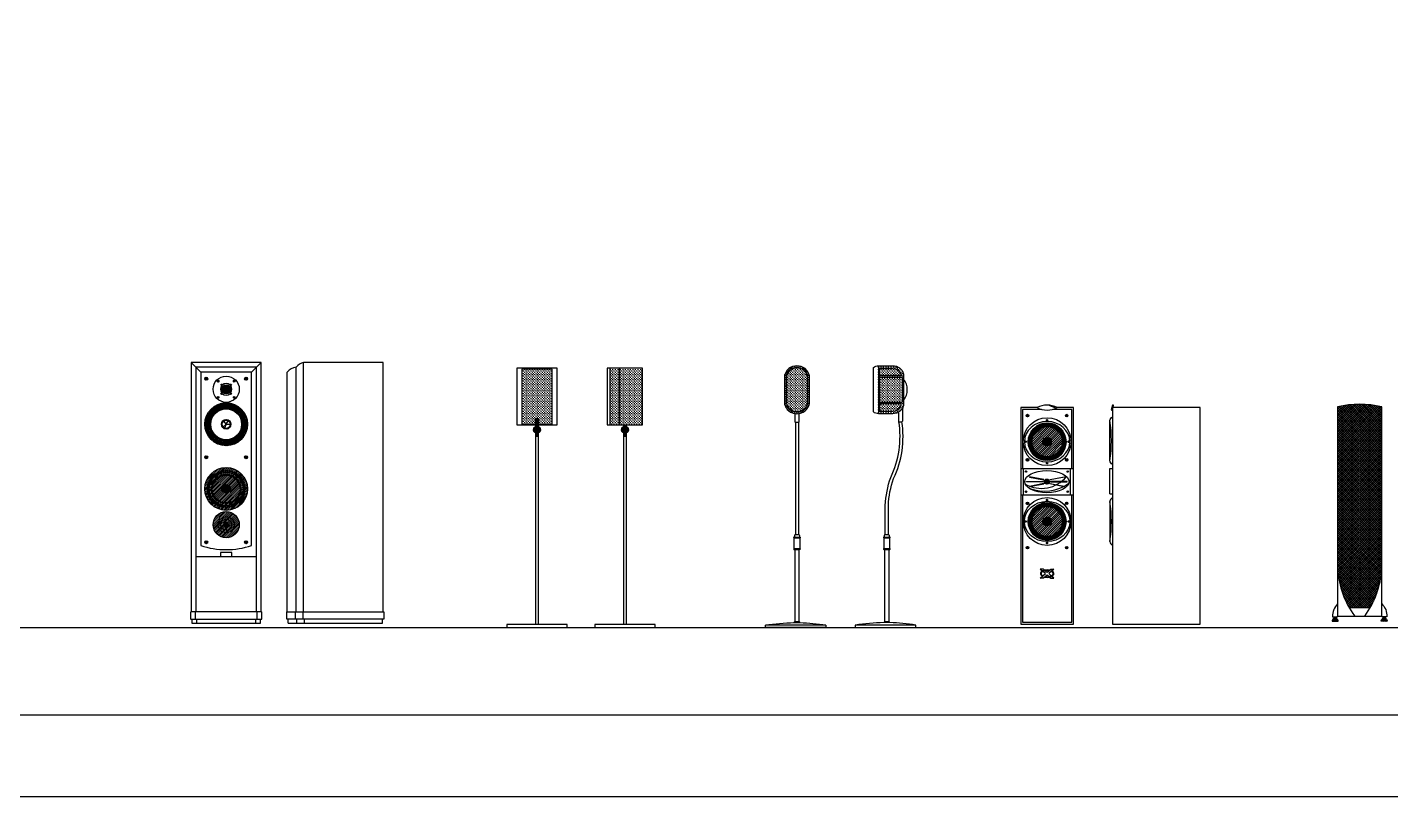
# Model space of a CAD drawing. Header units: inches. Extents: x 11.6 to 54.1, y 10.7 to 35.5.
# Drawn here: x 39.01 to 44.42, y 10.75 to 13.8 of the extents above; entities that cross this region are included whole.
import ezdxf

# ---------------------------------------------------------------- set-up
doc = ezdxf.new("R2010")
doc.units = ezdxf.units.IN
doc.header["$MEASUREMENT"] = 0
for name, color, linetype in [('02', 2, 'Continuous'), ('1', 1, 'Continuous'), ('8', 8, 'Continuous'), ('kadrbm', 4, 'Continuous')]:
    doc.layers.add(name, color=color, linetype=linetype)
pattern_1 = [(45, (-17.3109785, 15.9562427), (-0.00265165043, 0.00265165043), [])]
pattern_2 = [(45, (-17.3109785, 15.9562427), (-0.00397747564, 0.00397747564), [])]
pattern_3 = [(0, (-15.2488696, 15.938199), (0.005, 0.005), [0.0025, -0.0075]), (90, (-15.2476196, 15.936949), (-0.005, 0.005), [0.0025, -0.0075])]
pattern_4 = [(90, (-15.2488696, 15.938199), (-0.00375, 7e-19), [])]
pattern_5 = [(0, (-13.3648807, 15.938145), (0.005, 0.005), [0.0025, -0.0075]), (90, (-13.3636307, 15.936895), (-0.005, 0.005), [0.0025, -0.0075])]
pattern_6 = [(45, (-14.0528743, 14.4815958), (-0.00220970869, 0.00220970869), [])]
pattern_7 = [(45, (-14.0528743, 14.4815958), (-0.00265165043, 0.00265165043), [])]
pattern_8 = [(45, (-14.052874, 14.481596), (-0.0044194174, 0.0044194174), [])]
pattern_9 = [(45, (-11.9837823, 14.492642), (-0.00265165043, 0.00265165043), [])]

# ---------------------------------------------------------------- blocks, each defined once
blk = doc.blocks.new('kadrbm')
at = {"layer": 'kadrbm', "color": 4}
blk.add_lwpolyline([(0, 0), (0, 24.7972), (21, 24.7972), (21, 0), (0, 0)], close=True, dxfattribs=at)
blk.add_lwpolyline([(20.6631, 0.3257), (20.6631, 24.4603), (0.3369, 24.4603), (0.3369, 0.3257), (20.6631, 0.3257)], dxfattribs=at)

msp = doc.modelspace()

# ---------------------------------------------------------------- hatches: boundary and pattern name
at = {"layer": '8'}
h = msp.add_hatch(dxfattribs=at)
h.set_pattern_fill('CROSS,_O', color=256, scale=0.02)
h.set_pattern_definition(pattern_3)
h.paths.add_polyline_path([(41.3248, 12.2231), (41.4548, 12.2231), (41.4548, 12.4481), (41.3248, 12.4481)])
h = msp.add_hatch(dxfattribs=at)
h.set_pattern_fill('CROSS,_O', color=256, scale=0.015)
h.set_pattern_definition([(0, (-13.3648807, 15.938145), (0.00375, 0.00375), [0.001875, -0.005625]), (90, (-13.3639432, 15.9372074), (-0.00375, 0.00375), [0.001875, -0.005625])])
h.paths.add_polyline_path([(42.0175, 12.308, 0.8), (42.1175, 12.308), (42.1175, 12.418, 0.8), (42.0175, 12.418)])
h.paths.add_polyline_path([(42.1095, 12.309, -0.783978), (42.0255, 12.309), (42.0255, 12.4171, -0.783978), (42.1095, 12.4171)], flags=16)
h.paths.add_polyline_path([(42.0539, 12.2961), (42.086, 12.2961), (42.086, 12.3056), (42.0539, 12.3056)], flags=8)
h = msp.add_hatch(dxfattribs=at)
h.set_pattern_fill('CROSS,_O', color=256, scale=0.02)
h.set_pattern_definition(pattern_5)
h.paths.add_polyline_path([(42.1095, 12.4171, 0.783978), (42.0255, 12.4171), (42.0255, 12.309, 0.783978), (42.1095, 12.309)])
h.paths.add_polyline_path([(42.0539, 12.2961), (42.086, 12.2961), (42.086, 12.3056), (42.0539, 12.3056)], flags=24)
h = msp.add_hatch(dxfattribs=at)
h.set_pattern_fill('CROSS,_O', color=256, scale=0.02)
h.set_pattern_definition(pattern_5)
h.paths.add_polyline_path([(42.3907, 12.268), (42.4512, 12.268, 0.334307), (42.4907, 12.3006), (42.4907, 12.4254, 0.334307), (42.4512, 12.458), (42.3907, 12.458)])
h = msp.add_hatch(dxfattribs=at)
h.set_pattern_fill('ANSI31,_O', color=256, scale=0.03)
h.set_pattern_definition(pattern_1)
edge = h.paths.add_edge_path()
edge.add_arc((39.723, 12.4068), 0.006, 0, 360)
h = msp.add_hatch(dxfattribs=at)
h.set_pattern_fill('ANSI31,_O', color=256, scale=0.03)
h.set_pattern_definition(pattern_1)
edge = h.paths.add_edge_path()
edge.add_arc((39.7701, 12.3972), 0.0035, 0, 360)
h = msp.add_hatch(dxfattribs=at)
h.set_pattern_fill('ANSI31,_O', color=256, scale=0.03)
h.set_pattern_definition(pattern_1)
edge = h.paths.add_edge_path()
edge.add_arc((39.8345, 12.3972), 0.0035, 0, 360)
h = msp.add_hatch(dxfattribs=at)
h.set_pattern_fill('ANSI31,_O', color=256, scale=0.03)
h.set_pattern_definition(pattern_1)
edge = h.paths.add_edge_path()
edge.add_arc((39.8815, 12.4068), 0.006, 0, 360)
h = msp.add_hatch(dxfattribs=at)
h.set_pattern_fill('CROSS,_O', color=256, scale=0.02)
h.set_pattern_definition(pattern_3)
h.paths.add_polyline_path([(41.0958, 12.4451), (40.9758, 12.4451), (40.9758, 12.2261), (41.0958, 12.2261)])
h.paths.add_polyline_path([(41.0433, 12.2322), (41.0283, 12.2322), (41.0283, 12.2472), (41.0433, 12.2472)], flags=16)
h = msp.add_hatch(dxfattribs=at)
h.set_pattern_fill('ANSI31,_O', color=256, scale=0.03)
h.set_pattern_definition(pattern_1)
edge = h.paths.add_edge_path()
edge.add_arc((39.8199, 12.3826), 0.003, 0, 360)
edge = h.paths.add_edge_path()
edge.add_arc((39.8199, 12.3474), 0.003, 0, 360)
edge = h.paths.add_edge_path()
edge.add_arc((39.7847, 12.3474), 0.003, 0, 360)
edge = h.paths.add_edge_path()
edge.add_arc((39.7847, 12.3826), 0.003, 0, 360)
h = msp.add_hatch(dxfattribs=at)
h.set_pattern_fill('ANSI31,_O', color=256, scale=0.025)
h.set_pattern_definition([(45, (-17.3109785, 15.9562427), (-0.00220970869, 0.00220970869), [])])
edge = h.paths.add_edge_path()
edge.add_arc((39.8023, 12.365), 0.018, 0, 360)
h = msp.add_hatch(dxfattribs=at)
h.set_pattern_fill('ANSI31,_O', color=256, scale=0.035)
h.set_pattern_definition([(45, (-17.3109785, 15.9562427), (-0.00309359217, 0.00309359217), [])])
edge = h.paths.add_edge_path()
edge.add_arc((39.8023, 12.2258), 0.085, 0, 360)
edge = h.paths.add_edge_path(flags=17)
edge.add_arc((39.8023, 12.2258), 0.0614, 0, 360)
h = msp.add_hatch(dxfattribs=at)
h.set_pattern_fill('ANSI31,_O', color=256, scale=0.03)
h.set_pattern_definition(pattern_1)
edge = h.paths.add_edge_path()
edge.add_arc((39.7449, 12.2831), 0.0035, 0, 360)
h = msp.add_hatch(dxfattribs=at)
h.set_pattern_fill('ANSI31,_O', color=256, scale=0.03)
h.set_pattern_definition(pattern_1)
edge = h.paths.add_edge_path()
edge.add_arc((39.7701, 12.3328), 0.0035, 0, 360)
h = msp.add_hatch(dxfattribs=at)
h.set_pattern_fill('ANSI31,_O', color=256, scale=0.03)
h.set_pattern_definition(pattern_1)
edge = h.paths.add_edge_path()
edge.add_arc((39.8345, 12.3328), 0.0035, 0, 360)
h = msp.add_hatch(dxfattribs=at)
h.set_pattern_fill('ANSI31,_O', color=256, scale=0.03)
h.set_pattern_definition(pattern_1)
edge = h.paths.add_edge_path()
edge.add_arc((39.8596, 12.2831), 0.0035, 0, 360)
h = msp.add_hatch(dxfattribs=at)
h.set_pattern_fill('ANSI37,_O', color=256, scale=0.05)
h.set_pattern_definition([(45, (-11.983782, 14.492642), (-0.0044194174, 0.0044194174), []), (135, (-11.983782, 14.492642), (-0.0044194174, -0.0044194174), [])])
h.paths.add_polyline_path([(44.3884, 12.2953, 0.114286), (44.2134, 12.2953), (44.2134, 11.6503, 0.112092), (44.2585, 11.4983), (44.3433, 11.4983, 0.112092), (44.3884, 11.6503)])
h = msp.add_hatch(dxfattribs=at)
h.set_pattern_fill('ANSI31,_O', color=256, scale=0.03)
h.set_pattern_definition(pattern_1)
edge = h.paths.add_edge_path()
edge.add_arc((39.8023, 12.2258), 0.0189, 0, 360)
edge = h.paths.add_edge_path(flags=17)
edge.add_arc((39.8023, 12.2258), 0.0161, 0, 360)
h = msp.add_hatch(dxfattribs=at)
h.set_pattern_fill('ANSI31,_O', color=256, scale=0.03, angle=45)
h.set_pattern_definition(pattern_4)
edge = h.paths.add_edge_path()
edge.add_line((41.0288, 12.2322), (41.0428, 12.2322))
edge.add_arc((41.0428, 12.2327), 0.0005, 270, 360)
edge.add_line((41.0433, 12.2327), (41.0433, 12.2467))
edge.add_arc((41.0428, 12.2467), 0.0005, 0, 90)
edge.add_line((41.0428, 12.2472), (41.0288, 12.2472))
edge.add_arc((41.0288, 12.2467), 0.0005, 90, 180)
edge.add_line((41.0283, 12.2467), (41.0283, 12.2327))
edge.add_arc((41.0288, 12.2327), 0.0005, 180, 270)
h = msp.add_hatch(dxfattribs=at)
h.set_pattern_fill('ANSI31,_O', color=256, scale=0.025, angle=360)
h.set_pattern_definition(pattern_6)
edge = h.paths.add_edge_path()
edge.add_arc((42.9827, 12.2605), 0.005, 0, 360)
h = msp.add_hatch(dxfattribs=at)
h.set_pattern_fill('ANSI31,_O', color=256, scale=0.05)
h.set_pattern_definition(pattern_8)
edge = h.paths.add_edge_path()
edge.add_arc((43.0604, 12.1567), 0.075, 0, 360)
h = msp.add_hatch(dxfattribs=at)
h.set_pattern_fill('ANSI31,_O', color=256, scale=0.025, angle=360)
h.set_pattern_definition(pattern_6)
h.paths.add_polyline_path([(43.0634, 12.2419, 1), (43.0574, 12.2419, 1)])
h = msp.add_hatch(dxfattribs=at)
h.set_pattern_fill('ANSI31,_O', color=256, scale=0.025, angle=360)
h.set_pattern_definition(pattern_6)
edge = h.paths.add_edge_path()
edge.add_arc((43.138, 12.2605), 0.005, 0, 360)
h = msp.add_hatch(dxfattribs=at)
h.set_pattern_fill('ANSI31,_O', color=256, scale=0.03, angle=45)
h.set_pattern_definition(pattern_4)
h.paths.add_polyline_path([(41.0418, 12.1931, 0.805391), (41.0418, 12.2151), (41.0298, 12.2151, 0.805391), (41.0298, 12.1931)])
h.paths.add_polyline_path([(41.0298, 12.2231), (41.0298, 12.2151), (41.0418, 12.2151), (41.0418, 12.2231)])
h.paths.add_polyline_path([(41.0298, 12.1791), (41.0418, 12.1791), (41.0418, 12.1931), (41.0298, 12.1931)])
h = msp.add_hatch(dxfattribs=at)
h.set_pattern_fill('ANSI31,_O', color=256, scale=0.03, angle=45)
h.set_pattern_definition(pattern_4)
h.paths.add_polyline_path([(41.3908, 12.2151), (41.3908, 12.2231), (41.3788, 12.2231), (41.3788, 12.2151)])
h.paths.add_polyline_path([(41.3788, 12.2151, 0.805391), (41.3788, 12.1931), (41.3908, 12.1931, 0.805391), (41.3908, 12.2151)])
h.paths.add_polyline_path([(41.3788, 12.1791), (41.3908, 12.1791), (41.3908, 12.1931), (41.3788, 12.1931)])
h = msp.add_hatch(dxfattribs=at)
h.set_pattern_fill('ANSI31,_O', color=256, scale=0.03)
h.set_pattern_definition(pattern_7)
edge = h.paths.add_edge_path()
edge.add_arc((43.0604, 12.1567), 0.072, 0, 360)
edge = h.paths.add_edge_path(flags=17)
edge.add_arc((43.0604, 12.1567), 0.062, 0, 360)
h = msp.add_hatch(dxfattribs=at)
h.set_pattern_fill('ANSI31,_O', color=256, scale=0.03)
h.set_pattern_definition(pattern_1)
edge = h.paths.add_edge_path()
edge.add_arc((39.7449, 12.1685), 0.0035, 0, 360)
h = msp.add_hatch(dxfattribs=at)
h.set_pattern_fill('ANSI31,_O', color=256, scale=0.03)
h.set_pattern_definition(pattern_1)
edge = h.paths.add_edge_path()
edge.add_arc((39.8596, 12.1685), 0.0035, 0, 360)
h = msp.add_hatch(dxfattribs=at)
h.set_pattern_fill('ANSI31,_O', color=256, scale=0.025, angle=360)
h.set_pattern_definition(pattern_6)
h.paths.add_polyline_path([(42.9782, 12.1567, 1), (42.9722, 12.1567, 1)])
h = msp.add_hatch(dxfattribs=at)
h.set_pattern_fill('ANSI31,_O', color=256, scale=0.025, angle=360)
h.set_pattern_definition(pattern_6)
edge = h.paths.add_edge_path()
edge.add_arc((43.0604, 12.1567), 0.017, 0, 360)
h = msp.add_hatch(dxfattribs=at)
h.set_pattern_fill('ANSI31,_O', color=256, scale=0.025, angle=360)
h.set_pattern_definition(pattern_6)
h.paths.add_polyline_path([(43.1425, 12.1567, 1), (43.1485, 12.1567, 1)])
h = msp.add_hatch(dxfattribs=at)
h.set_pattern_fill('ANSI31,_O', color=256, scale=0.03)
h.set_pattern_definition(pattern_1)
edge = h.paths.add_edge_path()
edge.add_arc((39.723, 12.0949), 0.006, 0, 360)
h = msp.add_hatch(dxfattribs=at)
h.set_pattern_fill('ANSI31,_O', color=256, scale=0.03)
h.set_pattern_definition(pattern_1)
edge = h.paths.add_edge_path()
edge.add_arc((39.8815, 12.0949), 0.006, 0, 360)
h = msp.add_hatch(dxfattribs=at)
h.set_pattern_fill('ANSI31,_O', color=256, scale=0.025, angle=360)
h.set_pattern_definition(pattern_6)
edge = h.paths.add_edge_path()
edge.add_arc((42.9827, 12.0846), 0.005, 0, 360)
h = msp.add_hatch(dxfattribs=at)
h.set_pattern_fill('ANSI31,_O', color=256, scale=0.025, angle=360)
h.set_pattern_definition(pattern_6)
h.paths.add_polyline_path([(43.0574, 12.0716, 1), (43.0634, 12.0716, 1)])
h = msp.add_hatch(dxfattribs=at)
h.set_pattern_fill('ANSI31,_O', color=256, scale=0.025, angle=360)
h.set_pattern_definition(pattern_6)
edge = h.paths.add_edge_path()
edge.add_arc((43.138, 12.0846), 0.005, 0, 360)
h = msp.add_hatch(dxfattribs=at)
h.set_pattern_fill('ANSI31,_O', color=256, scale=0.045)
h.set_pattern_definition(pattern_2)
edge = h.paths.add_edge_path()
edge.add_arc((39.8023, 11.969), 0.085, 0, 360)
h = msp.add_hatch(dxfattribs=at)
h.set_pattern_fill('ANSI31,_O', color=256, scale=0.03)
h.set_pattern_definition(pattern_1)
h.paths.add_polyline_path([(39.7489, 11.9127, 1), (39.7429, 11.9127, 1)])
h.paths.add_polyline_path([(39.7489, 12.0253, 1), (39.7429, 12.0253, 1)])
h = msp.add_hatch(dxfattribs=at)
h.set_pattern_fill('ANSI31,_O', color=256, scale=0.03)
h.set_pattern_definition(pattern_1)
h.paths.add_polyline_path([(39.8556, 12.0253, 1), (39.8616, 12.0253, 1)])
h = msp.add_hatch(dxfattribs=at)
h.set_pattern_fill('ANSI31,_O', color=256, scale=0.025, angle=360)
h.set_pattern_definition(pattern_6)
h.paths.add_polyline_path([(42.9733, 12.0381, 1), (42.9793, 12.0381, 1)])
h = msp.add_hatch(dxfattribs=at)
h.set_pattern_fill('ANSI31,_O', color=256, scale=0.025, angle=360)
h.set_pattern_definition(pattern_6)
h.paths.add_polyline_path([(43.1394, 12.0381, 1), (43.1454, 12.0381, 1)])
h = msp.add_hatch(dxfattribs=at)
h.set_pattern_fill('ANSI31,_O', color=256, scale=0.03)
h.set_pattern_definition(pattern_1)
edge = h.paths.add_edge_path()
edge.add_arc((39.8023, 11.969), 0.017, 0, 360)
h = msp.add_hatch(dxfattribs=at)
h.set_pattern_fill('ANSI31,_O', color=256, scale=0.025, angle=360)
h.set_pattern_definition(pattern_6)
h.paths.add_polyline_path([(42.9793, 11.9584, 1), (42.9733, 11.9584, 1)])
h = msp.add_hatch(dxfattribs=at)
h.set_pattern_fill('ANSI31,_O', color=256, scale=0.025, angle=360)
h.set_pattern_definition(pattern_6)
edge = h.paths.add_edge_path()
edge.add_arc((43.0594, 11.9982), 0.01, 0, 360)
h = msp.add_hatch(dxfattribs=at)
h.set_pattern_fill('ANSI31,_O', color=256, scale=0.025, angle=360)
h.set_pattern_definition(pattern_6)
h.paths.add_polyline_path([(43.1454, 11.9584, 1), (43.1394, 11.9584, 1)])
h = msp.add_hatch(dxfattribs=at)
h.set_pattern_fill('ANSI31,_O', color=256, scale=0.03)
h.set_pattern_definition(pattern_1)
h.paths.add_polyline_path([(39.8556, 11.9127, 1), (39.8616, 11.9127, 1)])
h = msp.add_hatch(dxfattribs=at)
h.set_pattern_fill('ANSI31,_O', color=256, scale=0.025, angle=360)
h.set_pattern_definition(pattern_6)
edge = h.paths.add_edge_path()
edge.add_arc((42.9827, 11.9119), 0.005, 0, 360)
h = msp.add_hatch(dxfattribs=at)
h.set_pattern_fill('ANSI31,_O', color=256, scale=0.05)
h.set_pattern_definition(pattern_8)
edge = h.paths.add_edge_path()
edge.add_arc((43.0604, 11.8398), 0.075, 0, 360)
h = msp.add_hatch(dxfattribs=at)
h.set_pattern_fill('ANSI31,_O', color=256, scale=0.03)
h.set_pattern_definition(pattern_7)
edge = h.paths.add_edge_path()
edge.add_arc((43.0604, 11.8398), 0.072, 0, 360)
edge = h.paths.add_edge_path(flags=17)
edge.add_arc((43.0604, 11.8398), 0.062, 0, 360)
h = msp.add_hatch(dxfattribs=at)
h.set_pattern_fill('ANSI31,_O', color=256, scale=0.025, angle=360)
h.set_pattern_definition(pattern_6)
h.paths.add_polyline_path([(43.0574, 11.9249, 1), (43.0634, 11.9249, 1)])
h = msp.add_hatch(dxfattribs=at)
h.set_pattern_fill('ANSI31,_O', color=256, scale=0.025, angle=360)
h.set_pattern_definition(pattern_6)
edge = h.paths.add_edge_path()
edge.add_arc((43.138, 11.9119), 0.005, 0, 360)
h = msp.add_hatch(dxfattribs=at)
h.set_pattern_fill('ANSI31,_O', color=256, scale=0.045)
h.set_pattern_definition(pattern_2)
edge = h.paths.add_edge_path()
edge.add_arc((39.8023, 11.827), 0.052, 0, 360)
h = msp.add_hatch(dxfattribs=at)
h.set_pattern_fill('ANSI31,_O', color=256, scale=0.025, angle=360)
h.set_pattern_definition(pattern_6)
edge = h.paths.add_edge_path()
edge.add_arc((43.0604, 11.8398), 0.017, 0, 360)
h = msp.add_hatch(dxfattribs=at)
h.set_pattern_fill('ANSI31,_O', color=256, scale=0.03)
h.set_pattern_definition(pattern_1)
edge = h.paths.add_edge_path()
edge.add_arc((39.8023, 11.827), 0.01, 0, 360)
h = msp.add_hatch(dxfattribs=at)
h.set_pattern_fill('ANSI31,_O', color=256, scale=0.025, angle=360)
h.set_pattern_definition(pattern_6)
h.paths.add_polyline_path([(42.9722, 11.8398, 1), (42.9782, 11.8398, 1)])
h = msp.add_hatch(dxfattribs=at)
h.set_pattern_fill('ANSI31,_O', color=256, scale=0.025, angle=360)
h.set_pattern_definition(pattern_6)
h.paths.add_polyline_path([(43.1485, 11.8398, 1), (43.1425, 11.8398, 1)])
h = msp.add_hatch(dxfattribs=at)
h.set_pattern_fill('ANSI31,_O', color=256, scale=0.03)
h.set_pattern_definition(pattern_1)
edge = h.paths.add_edge_path()
edge.add_arc((39.723, 11.7573), 0.006, 0, 360)
h = msp.add_hatch(dxfattribs=at)
h.set_pattern_fill('ANSI31,_O', color=256, scale=0.03)
h.set_pattern_definition(pattern_1)
edge = h.paths.add_edge_path()
edge.add_arc((39.8815, 11.7573), 0.006, 0, 360)
h = msp.add_hatch(dxfattribs=at)
h.set_pattern_fill('ANSI31,_O', color=256, scale=0.025, angle=360)
h.set_pattern_definition(pattern_6)
h.paths.add_polyline_path([(43.0634, 11.7546, 1), (43.0574, 11.7546, 1)])
h = msp.add_hatch(dxfattribs=at)
h.set_pattern_fill('ANSI31,_O', color=256, scale=0.025, angle=360)
h.set_pattern_definition(pattern_6)
edge = h.paths.add_edge_path()
edge.add_arc((42.9827, 11.736), 0.005, 0, 360)
h = msp.add_hatch(dxfattribs=at)
h.set_pattern_fill('ANSI31,_O', color=256, scale=0.025, angle=360)
h.set_pattern_definition(pattern_6)
edge = h.paths.add_edge_path()
edge.add_arc((43.138, 11.736), 0.005, 0, 360)
h = msp.add_hatch(dxfattribs=at)
h.set_pattern_fill('ANSI31,_O', color=256, scale=0.025, angle=360)
h.set_pattern_definition(pattern_6)
edge = h.paths.add_edge_path()
edge.add_line((43.0791, 11.6433), (43.0769, 11.6414))
edge.add_spline(control_points=[(43.0769, 11.6414), (43.0769, 11.6413), (43.077, 11.6413), (43.0783, 11.6407), (43.0794, 11.64), (43.0813, 11.6386), (43.0821, 11.6379), (43.0834, 11.6364), (43.0838, 11.6356), (43.0845, 11.6342), (43.0846, 11.6335), (43.0847, 11.6322), (43.0846, 11.6315), (43.0842, 11.6301), (43.0838, 11.6294), (43.0827, 11.6279), (43.082, 11.6272), (43.08, 11.6255), (43.0785, 11.6245), (43.0768, 11.6237), (43.0768, 11.6237), (43.0768, 11.6237)], knot_values=[2.28012, 2.28012, 2.28012, 2.28012, 2.289749, 2.289749, 2.494147, 2.494147, 2.698545, 2.698545, 2.902944, 2.902944, 3.107342, 3.107342, 3.31174, 3.31174, 3.516138, 3.516138, 3.720537, 3.720537, 4.001424, 4.001424, 4.001837, 4.001837, 4.001837, 4.001837], degree=3, periodic=0)
edge.add_spline(control_points=[(43.0768, 11.6237), (43.075, 11.6229), (43.073, 11.6222), (43.0697, 11.6214), (43.0685, 11.6212), (43.0673, 11.621)], knot_values=[1.848889, 1.848889, 1.848889, 1.848889, 2.129363, 2.129363, 2.28012, 2.28012, 2.28012, 2.28012], degree=3, periodic=0)
edge.add_spline(control_points=[(43.0673, 11.621), (43.0662, 11.6208), (43.0652, 11.6207), (43.0617, 11.6204), (43.0593, 11.6204), (43.0558, 11.6207), (43.0546, 11.6209), (43.0535, 11.621)], knot_values=[1.299916, 1.299916, 1.299916, 1.299916, 1.430046, 1.430046, 1.710934, 1.710934, 1.848889, 1.848889, 1.848889, 1.848889], degree=3, periodic=0)
edge.add_line((43.0535, 11.621), (43.0509, 11.6188))
edge.add_ellipse((43.0604, 11.6326), major_axis=(-0.027, 0.0001), ratio=0.55, start_angle=69.602, end_angle=226.3245)
edge = h.paths.add_edge_path()
edge.add_ellipse((43.0604, 11.6326), major_axis=(-0.027, 0.0001), ratio=0.55, start_angle=249.001, end_angle=406.9255)
edge.add_line((43.0419, 11.6219), (43.0441, 11.6238))
edge.add_spline(control_points=[(43.0441, 11.6238), (43.043, 11.6243), (43.042, 11.6249), (43.0403, 11.626), (43.0395, 11.6266), (43.0382, 11.6279), (43.0377, 11.6285), (43.0368, 11.6298), (43.0365, 11.6304), (43.0362, 11.6316), (43.0361, 11.6322), (43.0361, 11.6328), (43.0361, 11.6329), (43.0361, 11.633), (43.0361, 11.6337), (43.0363, 11.6344), (43.0368, 11.6357), (43.0372, 11.6363), (43.0384, 11.6379), (43.0394, 11.6388), (43.0415, 11.6403), (43.0426, 11.6409), (43.0438, 11.6415)], knot_values=[5.433255, 5.433255, 5.433255, 5.433255, 5.604076, 5.604076, 5.779295, 5.779295, 5.954515, 5.954515, 6.129734, 6.129734, 6.304954, 6.304954, 6.304954, 6.338318, 6.338318, 6.525875, 6.525875, 6.713431, 6.713431, 6.958951, 6.958951, 7.154884, 7.154884, 7.154884, 7.154884], degree=3, periodic=0)
edge.add_spline(control_points=[(43.0438, 11.6415), (43.0441, 11.6416), (43.0444, 11.6417), (43.0466, 11.6427), (43.0488, 11.6434), (43.0518, 11.644), (43.0525, 11.6441), (43.0532, 11.6442)], knot_values=[5.001951, 5.001951, 5.001951, 5.001951, 5.051538, 5.051538, 5.348303, 5.348303, 5.433255, 5.433255, 5.433255, 5.433255], degree=3, periodic=0)
edge.add_spline(control_points=[(43.0532, 11.6442), (43.0549, 11.6445), (43.0567, 11.6447), (43.061, 11.6449), (43.0635, 11.6447), (43.0665, 11.6444), (43.067, 11.6443), (43.0675, 11.6442)], knot_values=[4.430117, 4.430117, 4.430117, 4.430117, 4.64193, 4.64193, 4.938696, 4.938696, 5.001951, 5.001951, 5.001951, 5.001951], degree=3, periodic=0)
edge.add_line((43.0675, 11.6442), (43.0701, 11.6465))
h = msp.add_hatch(dxfattribs=at)
h.set_pattern_fill('ANSI31,_O', color=256, scale=0.03)
h.set_pattern_definition(pattern_9)
h.paths.add_polyline_path([(44.2154, 11.4463, 0.105499), (44.2074, 11.4563), (44.2074, 11.4613), (44.1994, 11.4613), (44.1994, 11.4563, 0.105499), (44.1914, 11.4463)])
h.paths.add_polyline_path([(44.1914, 11.4463), (44.1914, 11.4433), (44.2154, 11.4433), (44.2154, 11.4463)])
h = msp.add_hatch(dxfattribs=at)
h.set_pattern_fill('ANSI31,_O', color=256, scale=0.03)
h.set_pattern_definition(pattern_9)
h.paths.add_polyline_path([(44.4104, 11.4463, 0.105499), (44.4024, 11.4563), (44.4024, 11.4613), (44.3944, 11.4613), (44.3944, 11.4563, 0.105499), (44.3864, 11.4463)])
h.paths.add_polyline_path([(44.4104, 11.4433), (44.4104, 11.4463), (44.3864, 11.4463), (44.3864, 11.4433)])

# ---------------------------------------------------------------- linework, layer by layer
at = {"layer": '02'}
for p, q in [((39.7013, 12.4331), (39.6633, 12.4711)), ((39.6813, 12.4531), (39.6813, 11.4811)), ((39.9233, 12.4531), (39.6813, 12.4531)), ((39.9033, 12.4331), (39.9413, 12.4711)), ((39.9233, 11.4811), (39.9233, 12.4531)), ((40.0798, 11.4811), (40.0798, 12.4531)), ((40.1098, 11.4811), (40.1098, 12.4711)), ((40.4258, 12.4711), (40.1098, 12.4711)), ((40.4258, 11.4811), (40.4258, 12.4711)), ((41.3248, 12.4481), (41.3248, 12.2231)), ((41.3633, 12.2231), (41.3633, 12.4481)), ((41.3643, 12.2231), (41.3643, 12.4481)), ((42.3907, 12.458), (42.3907, 12.268)), ((39.8978, 12.4331), (39.7068, 12.4331)), ((42.3957, 12.413), (42.3957, 12.313)), ((43.0204, 12.2922), (42.9554, 12.2922)), ((44.2134, 12.2953), (44.2134, 11.4633)), ((44.3884, 11.4633), (44.3884, 12.2953)), ((39.8023, 12.2258), (39.7911, 12.2374)), ((39.8023, 12.2258), (39.7932, 12.2391)), ((39.8023, 12.2258), (39.81, 12.2399)), ((42.0615, 12.2341), (42.0735, 12.2341)), ((42.4722, 12.2361), (42.4842, 12.2361)), ((39.8023, 12.2258), (39.7903, 12.2151)), ((39.8023, 12.2258), (39.7961, 12.211)), ((39.8023, 12.2258), (39.8183, 12.2267)), ((41.0298, 12.2151), (41.0418, 12.2151)), ((41.0298, 12.1931), (41.0418, 12.1931)), ((41.0298, 12.1791), (41.0418, 12.1791)), ((41.3788, 12.2151), (41.3908, 12.2151)), ((41.3788, 12.1931), (41.3908, 12.1931)), ((41.3788, 12.1791), (41.3908, 12.1791)), ((42.9554, 12.0502), (43.1654, 12.0502)), ((42.9654, 12.0502), (42.9654, 11.9462)), ((43.1534, 11.9462), (43.1534, 12.0502)), ((43.3094, 11.9502), (43.3094, 12.0502)), ((43.3094, 12.0502), (43.3194, 12.0502)), ((42.9554, 11.9462), (43.1654, 11.9462)), ((43.3094, 11.9502), (43.3194, 11.9502)), ((42.0555, 11.7744), (42.0795, 11.7744)), ((42.0575, 11.7774), (42.0775, 11.7774)), ((42.0615, 11.7874), (42.0735, 11.7874)), ((42.4142, 11.7774), (42.4122, 11.7774)), ((42.4122, 11.7744), (42.4122, 11.732)), ((42.4122, 11.7744), (42.4362, 11.7744)), ((42.4142, 11.7844), (42.4142, 11.7774)), ((42.4142, 11.7774), (42.4342, 11.7774)), ((42.4182, 11.7874), (42.4302, 11.7874)), ((39.6813, 11.7011), (39.9233, 11.7011)), ((42.0555, 11.732), (42.0795, 11.732)), ((42.0585, 11.729), (42.0765, 11.729)), ((42.4122, 11.732), (42.4362, 11.732)), ((42.4122, 11.729), (42.4152, 11.729)), ((42.4152, 11.729), (42.4152, 11.442)), ((42.4152, 11.729), (42.4332, 11.729)), ((39.6793, 11.4811), (39.6793, 11.4511)), ((39.9253, 11.4511), (39.9253, 11.4811)), ((40.0778, 11.4511), (40.0778, 11.4811)), ((40.1078, 11.4511), (40.1078, 11.4811)), ((44.2585, 11.4983), (44.3433, 11.4983)), ((39.6663, 11.4511), (39.6663, 11.4361)), ((39.6663, 11.4361), (39.9383, 11.4361)), ((39.6843, 11.4511), (39.6843, 11.4361)), ((39.9203, 11.4361), (39.9203, 11.4511)), ((39.9383, 11.4361), (39.9383, 11.4511)), ((40.0478, 11.4361), (40.0478, 11.4511)), ((40.0478, 11.4361), (40.4228, 11.4361)), ((40.0828, 11.4361), (40.0828, 11.4511)), ((40.1128, 11.4361), (40.1128, 11.4511)), ((40.4228, 11.4361), (40.4228, 11.4511)), ((42.1825, 11.428), (41.9425, 11.428)), ((42.0585, 11.442), (42.0765, 11.442)), ((42.5392, 11.428), (42.2992, 11.428)), ((42.4152, 11.442), (42.4332, 11.442)), ((44.1914, 11.4463), (44.2154, 11.4463)), ((44.1994, 11.4563), (44.2074, 11.4563)), ((44.2134, 11.4633), (44.3884, 11.4633)), ((44.4104, 11.4463), (44.3864, 11.4463)), ((44.3944, 11.4563), (44.4024, 11.4563))]:
    msp.add_line(p, q, dxfattribs=at)
for points in [[(39.9413, 11.4811), (39.9413, 12.4711), (39.6633, 12.4711), (39.6633, 11.4811)], [(40.0448, 11.4811), (40.0448, 12.4331)], [(43.038, 12.2852), (42.9624, 12.2852), (42.9624, 12.0502)], [(43.1584, 12.0502), (43.1584, 12.2852), (43.0827, 12.2852)], [(42.9624, 11.9462), (42.9624, 11.4392), (43.1584, 11.4392), (43.1584, 11.9462)], [(39.8253, 11.7011), (39.8253, 11.7168), (39.7793, 11.7168), (39.7793, 11.7011)], [(43.0506, 11.6465), (43.046, 11.6505), (43.0334, 11.6505), (43.0416, 11.6434)], [(43.0673, 11.621), (43.0604, 11.627), (43.046, 11.6145), (43.0334, 11.6145), (43.0541, 11.6325), (43.0438, 11.6415)], [(43.0532, 11.6442), (43.0604, 11.638), (43.0748, 11.6505), (43.0874, 11.6505), (43.0667, 11.6325), (43.0768, 11.6237)], [(43.0699, 11.6187), (43.0748, 11.6145), (43.0874, 11.6145), (43.079, 11.6218)]]:
    msp.add_lwpolyline(points, dxfattribs=at)
for points in [[(41.1158, 12.2231), (41.1158, 12.4481), (40.9558, 12.4481), (40.9558, 12.2231)], [(41.3148, 12.2231), (41.4548, 12.2231), (41.4548, 12.4481), (41.3148, 12.4481)], [(40.9758, 12.2261), (41.0958, 12.2261), (41.0958, 12.4451), (40.9758, 12.4451)], [(43.3194, 11.4322), (43.6674, 11.4322), (43.6674, 12.2922), (43.3194, 12.2922)], [(42.99, 12.0164), (43.0466, 12.0055), (43.0468, 12.0064), (42.9902, 12.0174)], [(43.1287, 12.0164), (43.0721, 12.0055), (43.0719, 12.0064), (43.1286, 12.0174)], [(42.9789, 11.9977), (42.9789, 11.9987), (43.0444, 11.9987), (43.0444, 11.9977)], [(42.9904, 11.9781), (43.047, 11.9891), (43.0468, 11.99), (42.9902, 11.9791)], [(43.1284, 11.9781), (43.0717, 11.9891), (43.0719, 11.99), (43.1286, 11.9791)], [(43.1398, 11.9977), (43.1398, 11.9987), (43.0744, 11.9987), (43.0744, 11.9977)], [(40.9158, 11.4181), (41.1558, 11.4181), (41.1558, 11.4301), (40.9158, 11.4301)], [(41.2648, 11.4181), (41.5048, 11.4181), (41.5048, 11.4301), (41.2648, 11.4301)]]:
    msp.add_lwpolyline(points, close=True, dxfattribs=at)
for points in [[(42.0175, 12.308, 0.8), (42.1175, 12.308), (42.1175, 12.418, 0.8), (42.0175, 12.418)], [(42.0255, 12.309, 0.783978), (42.1095, 12.309), (42.1095, 12.4171, 0.783978), (42.0255, 12.4171)], [(42.3907, 12.268, -0.203092), (42.3716, 12.2751, -0.254834), (42.3707, 12.2773), (42.3707, 12.4488, -0.294626), (42.3716, 12.451, -0.203092), (42.3907, 12.458), (42.4474, 12.458, -0.359198), (42.4907, 12.4254), (42.4907, 12.3006, -0.359198), (42.4474, 12.268)], [(42.3957, 12.448), (42.4477, 12.448, -0.351425), (42.4807, 12.4242), (42.4807, 12.4184), (42.3957, 12.4184)], [(39.7013, 11.7442, 0.160314), (39.9033, 11.7442), (39.9033, 12.4331), (39.7013, 12.4331)], [(42.3957, 12.278), (42.4477, 12.278, 0.351425), (42.4807, 12.3019), (42.4807, 12.3076), (42.3957, 12.3076)], [(43.0204, 12.2922), (42.9554, 12.2922), (42.9554, 11.4322), (43.1654, 11.4322), (43.1654, 12.2922), (43.1004, 12.2922, 0.25)], [(41.0288, 12.2322), (41.0428, 12.2322, 0.414214), (41.0433, 12.2327), (41.0433, 12.2467, 0.414214), (41.0428, 12.2472), (41.0288, 12.2472, 0.414214), (41.0283, 12.2467), (41.0283, 12.2327, 0.414214)], [(39.6613, 11.4796), (39.6613, 11.4526, 0.414214), (39.6628, 11.4511), (39.9418, 11.4511, 0.414214), (39.9433, 11.4526), (39.9433, 11.4796, 0.414214), (39.9418, 11.4811), (39.6628, 11.4811, 0.414214)], [(40.4278, 11.4796), (40.4278, 11.4526, -0.414214), (40.4263, 11.4511), (40.0443, 11.4511, -0.414214), (40.0428, 11.4526), (40.0428, 11.4796, -0.414214), (40.0443, 11.4811), (40.4263, 11.4811, -0.414214)], [(41.9425, 11.418), (41.9425, 11.428, -0.035735), (42.0556, 11.4379), (42.0795, 11.4379, -0.038939), (42.1825, 11.428), (42.1825, 11.418)], [(42.2992, 11.418), (42.5392, 11.418), (42.5392, 11.428, 0.038939), (42.4361, 11.4379), (42.4122, 11.4379, 0.035735), (42.2992, 11.428)]]:
    msp.add_lwpolyline(points, format="xyb", close=True, dxfattribs=at)
for points in [[(42.3957, 12.413), (42.4832, 12.413, -0.414214), (42.4862, 12.41), (42.4862, 12.316, -0.414214), (42.4832, 12.313), (42.3957, 12.313)], [(42.4876, 12.292, 0.028823), (42.4862, 12.27), (42.4862, 12.2381)], [(43.323, 12.2922), (43.324, 12.3022), (43.3208, 12.3022, 0.315531), (43.3198, 12.3016), (43.3151, 12.2831, 0.200292), (43.3194, 12.2822)], [(42.0595, 12.2687), (42.0595, 12.2361, 0.414214), (42.0615, 12.2341), (42.0615, 11.7874, 0.351472), (42.0575, 11.7844), (42.0575, 11.7774), (42.0555, 11.7774, 0.691398), (42.0555, 11.7744), (42.0555, 11.732, 0.691398), (42.0555, 11.729), (42.0585, 11.729), (42.0585, 11.442, 0.304848), (42.0556, 11.4379)], [(42.0755, 12.2687), (42.0755, 12.2361, -0.414214), (42.0735, 12.2341), (42.0735, 11.7874, -0.351472), (42.0775, 11.7844), (42.0775, 11.7774), (42.0795, 11.7774, -0.691398), (42.0795, 11.7744), (42.0795, 11.732, -0.691398), (42.0795, 11.729), (42.0765, 11.729)], [(42.4182, 11.7874), (42.4182, 11.9035, -0.074236), (42.4399, 12.0144, 0.150473), (42.472, 12.2361, 0.149252)], [(42.4361, 11.4379, 0.247647), (42.4332, 11.442), (42.4332, 11.729), (42.4362, 11.729, 0.691398), (42.4362, 11.732), (42.4362, 11.7744, 0.691398), (42.4362, 11.7774), (42.4342, 11.7774), (42.4342, 11.7844, 0.351472), (42.4302, 11.7874), (42.4302, 11.9033, -0.073648), (42.451, 12.0099, 0.148849), (42.4842, 12.2361)], [(42.4687, 12.2727, -0.171408), (42.4702, 12.27), (42.4702, 12.2381)], [(43.3194, 12.0657, -0.161509), (43.3094, 12.0807), (43.3094, 12.2407, -0.161509), (43.3194, 12.2557)], [(41.0298, 12.2231), (41.0298, 12.2151, 0.805391), (41.0298, 12.1931), (41.0298, 11.4301)], [(41.0418, 11.4301), (41.0418, 12.1931, 0.805391), (41.0418, 12.2151), (41.0418, 12.2231)], [(41.3788, 12.2231), (41.3788, 12.2151, 0.805391), (41.3788, 12.1931), (41.3788, 11.4301)], [(41.3908, 11.4301), (41.3908, 12.1931, 0.805391), (41.3908, 12.2151), (41.3908, 12.2231)], [(43.3194, 11.9348, 0.161509), (43.3094, 11.9198), (43.3094, 11.7598, 0.161509), (43.3194, 11.7448)], [(42.0795, 11.4379, 0.247647), (42.0765, 11.442), (42.0765, 11.729)], [(44.2134, 11.5133, 0.218853), (44.1934, 11.4613), (44.2134, 11.4613), (44.2134, 11.4633)], [(44.3884, 11.5133, -0.218853), (44.4084, 11.4613), (44.3884, 11.4613), (44.3884, 11.4633)], [(44.1994, 11.4613), (44.1994, 11.4563, 0.105499), (44.1914, 11.4463), (44.1914, 11.4433), (44.2154, 11.4433), (44.2154, 11.4463, 0.105499), (44.2074, 11.4563), (44.2074, 11.4613)], [(44.4024, 11.4613), (44.4024, 11.4563, -0.105499), (44.4104, 11.4463), (44.4104, 11.4433), (44.3864, 11.4433), (44.3864, 11.4463, -0.105499), (44.3944, 11.4563), (44.3944, 11.4613)]]:
    msp.add_lwpolyline(points, format="xyb", dxfattribs=at)
for centre, radius in [((39.723, 12.4068), 0.006), ((39.723, 12.4068), 0.0045), ((39.8023, 12.365), 0.052), ((39.7701, 12.3972), 0.0035), ((39.8345, 12.3972), 0.0035), ((39.8815, 12.4068), 0.006), ((39.8815, 12.4068), 0.0045), ((39.7847, 12.3826), 0.003), ((39.7847, 12.3474), 0.003), ((39.8023, 12.365), 0.018), ((39.8023, 12.365), 0.015), ((39.8023, 12.365), 0.011), ((39.8199, 12.3826), 0.003), ((39.8199, 12.3474), 0.003), ((39.8023, 12.2258), 0.085), ((39.8023, 12.2258), 0.0727), ((39.8023, 12.2258), 0.0661), ((39.8023, 12.2258), 0.0614), ((39.7449, 12.2831), 0.0035), ((39.7701, 12.3328), 0.0035), ((39.8345, 12.3328), 0.0035), ((39.8596, 12.2831), 0.0035), ((39.8023, 12.2258), 0.0189), ((39.8023, 12.2258), 0.0161), ((43.0604, 12.1567), 0.095), ((42.9827, 12.2605), 0.005), ((42.9827, 12.2605), 0.003), ((43.0604, 12.1567), 0.075), ((43.0604, 12.2419), 0.003), ((43.138, 12.2605), 0.005), ((43.138, 12.2605), 0.003), ((43.0604, 12.1567), 0.072), ((43.0604, 12.1567), 0.062), ((43.0604, 12.1567), 0.06), ((39.7449, 12.1685), 0.0035), ((39.8596, 12.1685), 0.0035), ((42.9752, 12.1567), 0.003), ((43.0604, 12.1567), 0.017), ((43.0604, 12.1567), 0.015), ((43.1455, 12.1567), 0.003), ((39.723, 12.0949), 0.006), ((39.723, 12.0949), 0.0045), ((39.8815, 12.0949), 0.006), ((39.8815, 12.0949), 0.0045), ((42.9827, 12.0846), 0.005), ((42.9827, 12.0846), 0.003), ((43.0604, 12.0716), 0.003), ((43.138, 12.0846), 0.005), ((43.138, 12.0846), 0.003), ((39.8023, 11.969), 0.085), ((39.8023, 11.969), 0.074), ((39.8023, 11.969), 0.072), ((39.8023, 11.969), 0.067), ((39.7459, 12.0253), 0.003), ((39.8023, 11.969), 0.058), ((39.8023, 11.969), 0.055), ((39.8586, 12.0253), 0.003), ((42.9763, 12.0381), 0.003), ((43.1424, 12.0381), 0.003), ((39.8023, 11.969), 0.017), ((39.8023, 11.969), 0.015), ((42.9763, 11.9584), 0.003), ((43.0594, 11.9982), 0.01), ((43.0594, 11.9982), 0.008), ((43.0594, 11.9982), 0.0025), ((43.1424, 11.9584), 0.003), ((39.7459, 11.9127), 0.003), ((39.8586, 11.9127), 0.003), ((43.0604, 11.8398), 0.095), ((42.9827, 11.9119), 0.005), ((42.9827, 11.9119), 0.003), ((43.0604, 11.8398), 0.075), ((43.0604, 11.8398), 0.072), ((43.0604, 11.9249), 0.003), ((43.138, 11.9119), 0.005), ((43.138, 11.9119), 0.003), ((39.8023, 11.827), 0.052), ((39.8023, 11.827), 0.032), ((43.0604, 11.8398), 0.062), ((43.0604, 11.8398), 0.06), ((43.0604, 11.8398), 0.017), ((43.0604, 11.8398), 0.015), ((39.8023, 11.827), 0.022), ((39.8023, 11.827), 0.01), ((42.9752, 11.8398), 0.003), ((43.1455, 11.8398), 0.003), ((39.723, 11.7573), 0.006), ((39.723, 11.7573), 0.0045), ((39.8815, 11.7573), 0.006), ((39.8815, 11.7573), 0.0045), ((43.0604, 11.7546), 0.003), ((42.9827, 11.736), 0.005), ((42.9827, 11.736), 0.003), ((43.138, 11.736), 0.005), ((43.138, 11.736), 0.003)]:
    msp.add_circle(centre, radius, dxfattribs=at)
for centre, radius, start, end in [((40.0893, 12.3958), 0.0581, 99.461, 140.0288), ((40.1269, 12.4085), 0.0649, 105.329, 136.5986), ((42.4366, 12.363), 0.0688, 321.9112, 38.0888), ((39.8023, 12.365), 0.023, 140.5845, 219.4155), ((39.8023, 12.365), 0.023, 50.5845, 129.4155), ((39.8023, 12.365), 0.023, 230.5845, 309.4155), ((39.8023, 12.365), 0.023, 320.5845, 39.4155), ((39.8023, 12.2258), 0.0793, 47.1765, 132.8235), ((43.0604, 12.3672), 0.085, 241.9275, 298.0725), ((43.0359, 12.1884), 0.1165, 60.0102, 77.8906), ((44.3009, 11.9175), 0.3878, 76.9604, 103.0396), ((39.8023, 12.2258), 0.0793, 137.1765, 222.8235), ((39.8023, 12.2258), 0.0793, 317.1765, 42.8235), ((42.4722, 12.2381), 0.002, 180, 270), ((42.4842, 12.2381), 0.002, 270, 0), ((42.7926, 12.1607), 0.5229, 351.2007, 8.7993), ((39.8023, 12.2258), 0.0793, 227.1765, 312.8235), ((43.0377, 12.1007), 0.1294, 240.4026, 320.538), ((43.0492, 12.1267), 0.1665, 249.247, 305.7059), ((42.7926, 11.8398), 0.5229, 351.2007, 8.7993), ((42.4127, 11.7759), 0.0016, 110.6802, 249.3198), ((42.418, 11.7834), 0.004, 88.1396, 165.6002), ((42.4127, 11.7305), 0.0016, 110.6802, 249.3198), ((44.5707, 11.6736), 0.358, 183.7288, 215.9665), ((44.0311, 11.6736), 0.358, 324.0335, 356.2712), ((42.4167, 11.4378), 0.00448, 110.0931, 177.9081)]:
    msp.add_arc(centre, radius, start, end, dxfattribs=at)
at = {"layer": '02', "extrusion": (0, 0, -1)}
msp.add_ellipse((43.0604, 12.1567), major_axis=(0.09, 0), ratio=0.888846, start_param=-1.570796, end_param=4.712389, dxfattribs=at)
at = {"layer": '02'}
msp.add_ellipse((43.0594, 11.9982), major_axis=(-0.088, 0), ratio=0.5, dxfattribs=at)
for centre, major_axis, ratio, start_param, end_param in [((43.0604, 11.8398), (0.09, 0), 0.888846, -1.570796, 4.712389), ((43.0604, 11.6326), (-0.027, 0.0001), 0.55, 4.345888, 7.102189), ((43.0604, 11.6326), (-0.027, 0.0001), 0.55, 1.214785, 3.950107)]:
    msp.add_ellipse(centre, major_axis=major_axis, ratio=ratio, start_param=start_param, end_param=end_param, dxfattribs=at)
for points, knots in [([(43.0675, 11.6442), (43.067, 11.6443), (43.0665, 11.6444), (43.0635, 11.6447), (43.061, 11.6449), (43.0559, 11.6447), (43.0535, 11.6444), (43.0488, 11.6434), (43.0466, 11.6427), (43.0431, 11.6412), (43.0417, 11.6404), (43.0394, 11.6388), (43.0384, 11.6379), (43.0372, 11.6363), (43.0368, 11.6357), (43.0363, 11.6344), (43.0361, 11.6337), (43.0361, 11.633), (43.0361, 11.6329), (43.0361, 11.6328), (43.0361, 11.6322), (43.0362, 11.6316), (43.0365, 11.6304), (43.0368, 11.6298), (43.0377, 11.6285), (43.0382, 11.6279), (43.0395, 11.6266), (43.0403, 11.626), (43.042, 11.6249), (43.043, 11.6243), (43.0441, 11.6238)], [4.430117, 4.430117, 4.430117, 4.430117, 4.493372, 4.493372, 4.790137, 4.790137, 5.086903, 5.086903, 5.383669, 5.383669, 5.629188, 5.629188, 5.874708, 5.874708, 6.062265, 6.062265, 6.249821, 6.249821, 6.283185, 6.283185, 6.283185, 6.458405, 6.458405, 6.633624, 6.633624, 6.808844, 6.808844, 6.984063, 6.984063, 7.154884, 7.154884, 7.154884, 7.154884]), ([(43.0535, 11.621), (43.0546, 11.6209), (43.0558, 11.6207), (43.0593, 11.6204), (43.0617, 11.6204), (43.0664, 11.6208), (43.0687, 11.6212), (43.073, 11.6222), (43.075, 11.6229), (43.0785, 11.6245), (43.08, 11.6255), (43.082, 11.6272), (43.0827, 11.6279), (43.0838, 11.6294), (43.0842, 11.6301), (43.0846, 11.6315), (43.0847, 11.6322), (43.0846, 11.6335), (43.0845, 11.6342), (43.0838, 11.6356), (43.0834, 11.6364), (43.0821, 11.6379), (43.0813, 11.6386), (43.0794, 11.64), (43.0783, 11.6407), (43.077, 11.6413), (43.0769, 11.6413), (43.0769, 11.6414)], [1.299916, 1.299916, 1.299916, 1.299916, 1.437871, 1.437871, 1.718759, 1.718759, 1.999646, 1.999646, 2.280533, 2.280533, 2.56142, 2.56142, 2.765818, 2.765818, 2.970217, 2.970217, 3.174615, 3.174615, 3.379013, 3.379013, 3.583411, 3.583411, 3.78781, 3.78781, 3.992208, 3.992208, 4.001837, 4.001837, 4.001837, 4.001837])]:
    msp.add_open_spline(points, degree=3, knots=knots, dxfattribs=at)
at = {"layer": '1'}
msp.add_line((33.4357, 11.418), (53.7619, 11.418), dxfattribs=at)

# ---------------------------------------------------------------- block references
at = {"layer": 'kadrbm'}
msp.add_blockref('kadrbm', (33.0988, 10.7464), dxfattribs=at)

doc.saveas('drawing.dxf')
